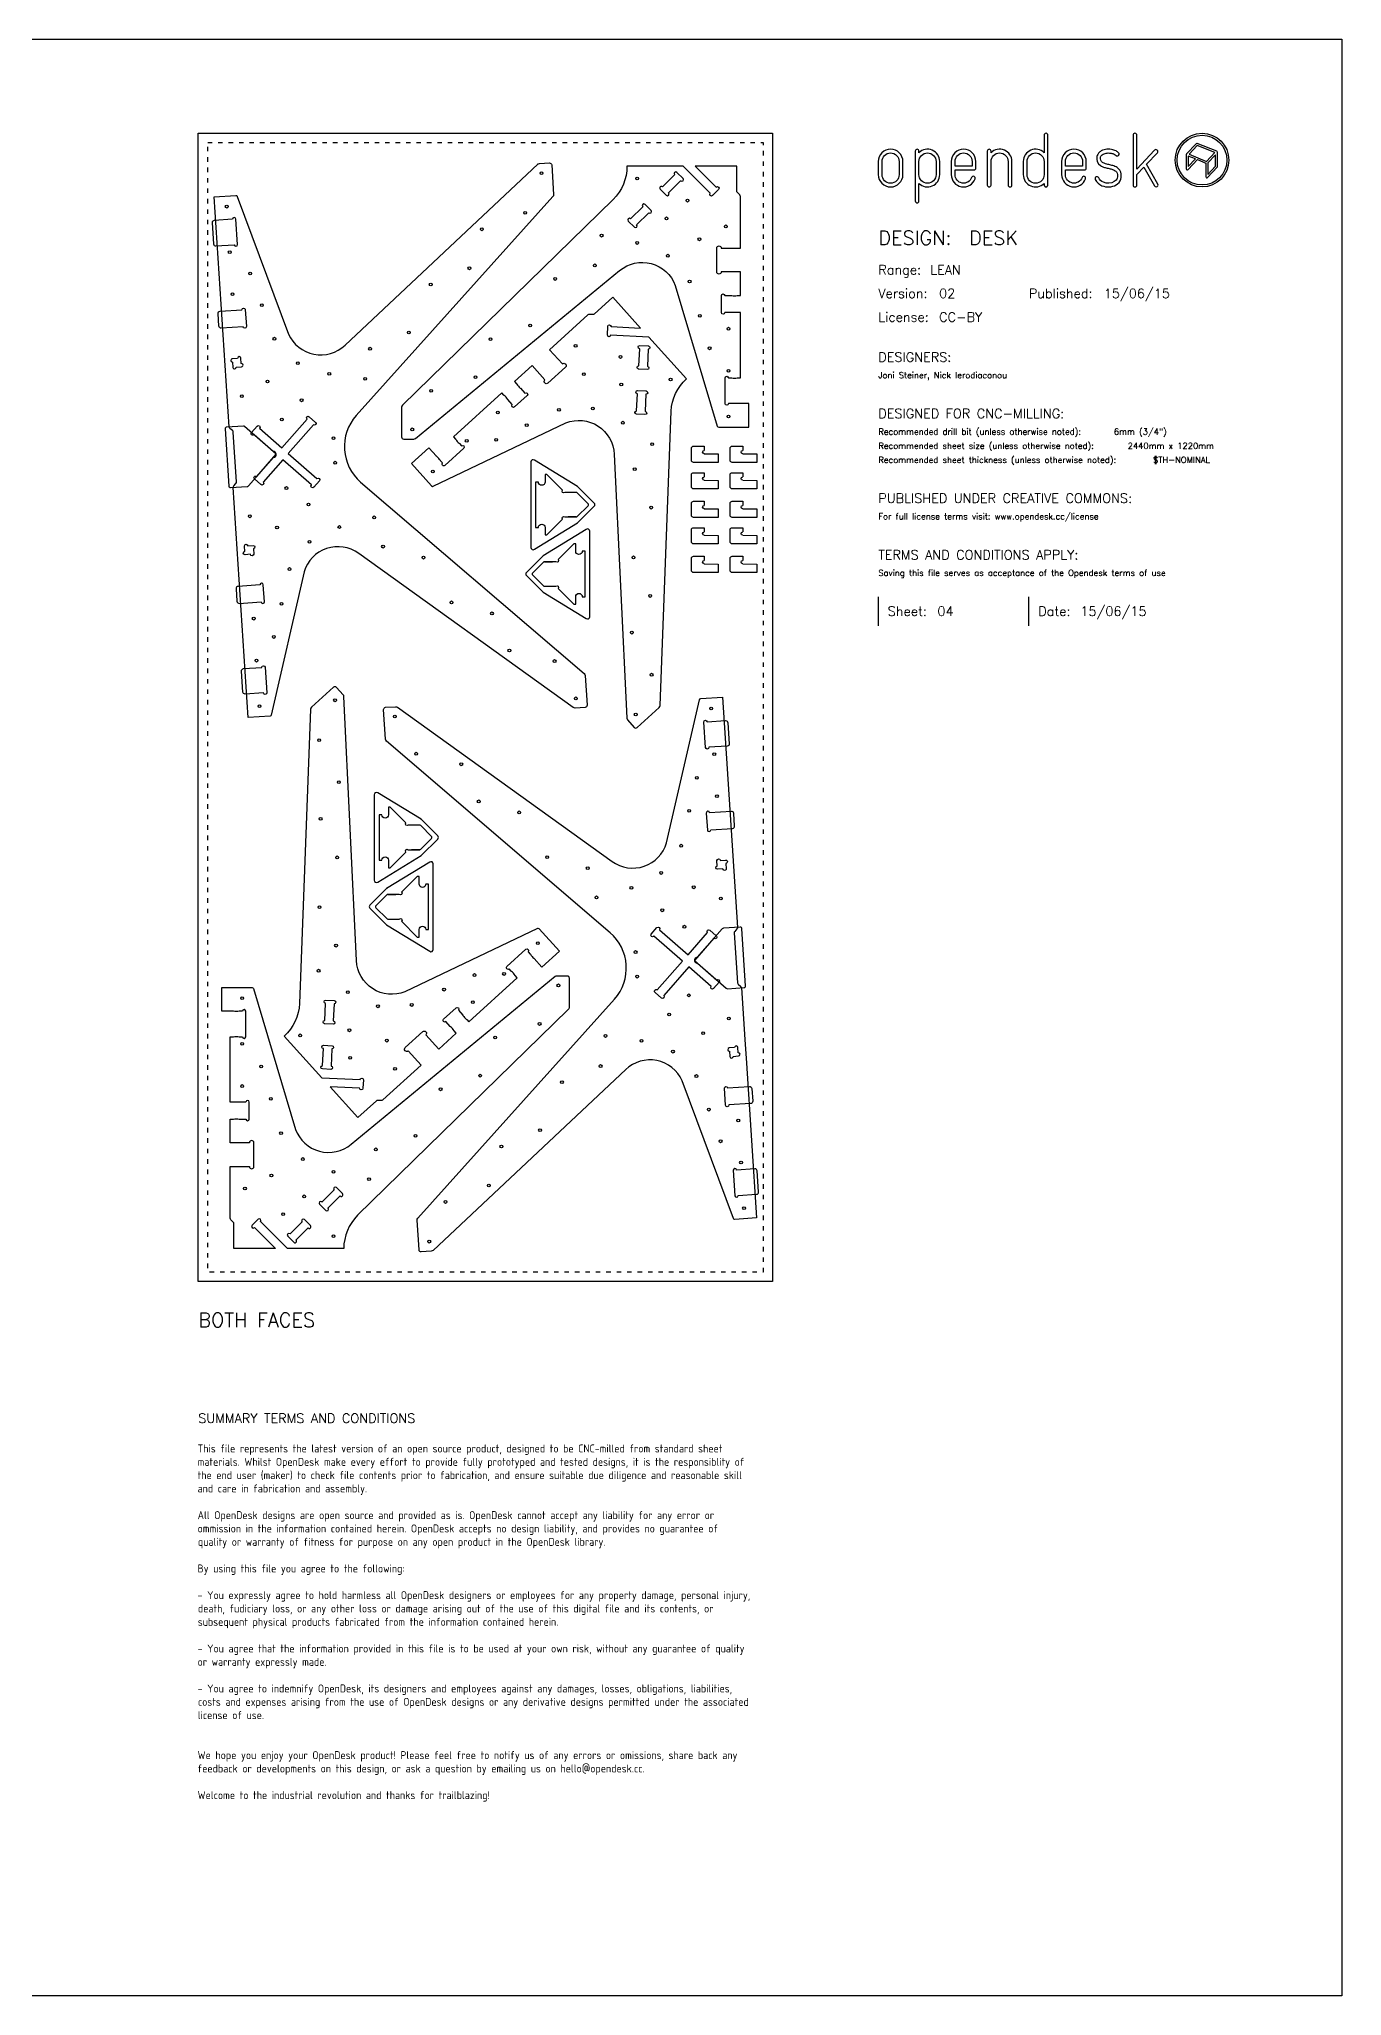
# Model space of a CAD drawing. Extents: x -300 to 5880, y -300 to 4158.
# Drawn here: x 3112 to 5880, y 0 to 4158 of the extents above; entities that cross this region are included whole.
import ezdxf
from ezdxf.enums import TextEntityAlignment as Align

# ---------------------------------------------------------------- set-up
doc = ezdxf.new("R2010")
doc.units = 0
doc.linetypes.add('DGN_STYLE_5', pattern=[22.17944, 9.505474, -12.673965])
for name, color, linetype in [('00-NOPRINT_TEXT', 7, 'CONTINUOUS'), ('00_NOPRINT_TOLERANCE', 7, 'DGN_STYLE_5'), ('BOARD_18MM-NOMINAL', 3, 'CONTINUOUS'), ('TOP-CUT-INSIDE_18MM', 1, 'CONTINUOUS'), ('TOP-CUT-OUTSIDE_18MM', 220, 'CONTINUOUS'), ('TOP-HOLE-6MM-DIAM_14MM', 220, 'CONTINUOUS'), ('TOP-POCKET-INSIDE_06MM', 6, 'CONTINUOUS'), ('TOP-POCKET-INSIDE_12MM', 140, 'CONTINUOUS')]:
    doc.layers.add(name, color=color, linetype=linetype)
doc.styles.add('OD-ISOCP-17', font='isocp.shx', dxfattribs={"height": 17})
doc.styles.add('OD-SIMPLEX-13', font='simplex.shx', dxfattribs={"height": 13})
doc.styles.add('OD-SIMPLEX-20', font='simplex.shx', dxfattribs={"height": 20})
doc.styles.add('OD-SIMPLEX-30', font='simplex.shx', dxfattribs={"height": 30})

# ---------------------------------------------------------------- blocks, each defined once
blk = doc.blocks.new('*U12')
at = {"layer": 'TOP-CUT-OUTSIDE_18MM', "extrusion": (0, 0, -1)}
for p, q in [((4580, 3263.1), (4580, 3288.6)), ((4584.5, 3293.1), (4607, 3293.1)), ((4607, 3293.1), (4607, 3284.1)), ((4637, 3258.6), (4584.5, 3258.6)), ((4606.9, 3277.1), (4637, 3276.6)), ((4637, 3276.6), (4637, 3258.6))]:
    blk.add_line(p, q, dxfattribs=at)
for centre, radius, start, end in [((-4584.5, 3288.6), 4.5, 0, 90), ((-4584.5, 3263.1), 4.5, 270, 0), ((-4607, 3280.6), 3.5, 271.957, 90)]:
    blk.add_arc(centre, radius, start, end, dxfattribs=at)
blk = doc.blocks.new('*U13')
at = {"layer": 'TOP-CUT-OUTSIDE_18MM', "extrusion": (0, 0, -1)}
for p, q in [((4580, 3206.7), (4580, 3232.2)), ((4584.5, 3236.7), (4607, 3236.7)), ((4637, 3202.2), (4584.5, 3202.2)), ((4606.9, 3220.7), (4637, 3220.2)), ((4607, 3236.7), (4607, 3227.7)), ((4637, 3220.2), (4637, 3202.2))]:
    blk.add_line(p, q, dxfattribs=at)
for centre, radius, start, end in [((-4584.5, 3232.2), 4.5, 0, 90), ((-4584.5, 3206.7), 4.5, 270, 0), ((-4607, 3224.2), 3.5, 271.957, 90)]:
    blk.add_arc(centre, radius, start, end, dxfattribs=at)
blk = doc.blocks.new('*U14')
at = {"layer": 'TOP-CUT-OUTSIDE_18MM', "extrusion": (0, 0, -1)}
for p, q in [((4580, 3146.1), (4580, 3171.6)), ((4584.5, 3176.1), (4607, 3176.1)), ((4606.9, 3160.1), (4637, 3159.6)), ((4607, 3176.1), (4607, 3167.1)), ((4637, 3141.6), (4584.5, 3141.6)), ((4637, 3159.6), (4637, 3141.6))]:
    blk.add_line(p, q, dxfattribs=at)
for centre, radius, start, end in [((-4584.5, 3171.6), 4.5, 0, 90), ((-4607, 3163.6), 3.5, 271.957, 90), ((-4584.5, 3146.1), 4.5, 270, 0)]:
    blk.add_arc(centre, radius, start, end, dxfattribs=at)
blk = doc.blocks.new('*U15')
at = {"layer": 'TOP-CUT-OUTSIDE_18MM', "extrusion": (0, 0, -1)}
for p, q in [((4584.5, 3119.8), (4607, 3119.8)), ((4607, 3119.8), (4607, 3110.8)), ((4580, 3089.8), (4580, 3115.3)), ((4637, 3085.3), (4584.5, 3085.3)), ((4606.9, 3103.8), (4637, 3103.3)), ((4637, 3103.3), (4637, 3085.3))]:
    blk.add_line(p, q, dxfattribs=at)
for centre, radius, start, end in [((-4584.5, 3115.3), 4.5, 0, 90), ((-4584.5, 3089.8), 4.5, 270, 0), ((-4607, 3107.3), 3.5, 271.957, 90)]:
    blk.add_arc(centre, radius, start, end, dxfattribs=at)
blk = doc.blocks.new('*U16')
at = {"layer": 'TOP-CUT-OUTSIDE_18MM', "extrusion": (0, 0, -1)}
for p, q in [((4580, 3029.1), (4580, 3054.6)), ((4584.5, 3059.1), (4607, 3059.1)), ((4606.9, 3043.1), (4637, 3042.6)), ((4607, 3059.1), (4607, 3050.1)), ((4637, 3042.6), (4637, 3024.6)), ((4637, 3024.6), (4584.5, 3024.6))]:
    blk.add_line(p, q, dxfattribs=at)
for centre, radius, start, end in [((-4584.5, 3054.6), 4.5, 0, 90), ((-4607, 3046.6), 3.5, 271.957, 90), ((-4584.5, 3029.1), 4.5, 270, 0)]:
    blk.add_arc(centre, radius, start, end, dxfattribs=at)
blk = doc.blocks.new('*U17')
at = {"layer": 'TOP-CUT-OUTSIDE_18MM', "extrusion": (0, 0, -1)}
for p, q in [((4498, 3263.1), (4498, 3288.6)), ((4502.5, 3293.1), (4525, 3293.1)), ((4525, 3293.1), (4525, 3284.1)), ((4555, 3258.6), (4502.5, 3258.6)), ((4524.9, 3277.1), (4555, 3276.6)), ((4555, 3276.6), (4555, 3258.6))]:
    blk.add_line(p, q, dxfattribs=at)
for centre, radius, start, end in [((-4502.5, 3288.6), 4.5, 0, 90), ((-4502.5, 3263.1), 4.5, 270, 0), ((-4525, 3280.6), 3.5, 271.957, 90)]:
    blk.add_arc(centre, radius, start, end, dxfattribs=at)
blk = doc.blocks.new('*U18')
at = {"layer": 'TOP-CUT-OUTSIDE_18MM', "extrusion": (0, 0, -1)}
for p, q in [((4498, 3206.7), (4498, 3232.2)), ((4502.5, 3236.7), (4525, 3236.7)), ((4555, 3202.2), (4502.5, 3202.2)), ((4524.9, 3220.7), (4555, 3220.2)), ((4525, 3236.7), (4525, 3227.7)), ((4555, 3220.2), (4555, 3202.2))]:
    blk.add_line(p, q, dxfattribs=at)
for centre, radius, start, end in [((-4502.5, 3232.2), 4.5, 0, 90), ((-4502.5, 3206.7), 4.5, 270, 0), ((-4525, 3224.2), 3.5, 271.957, 90)]:
    blk.add_arc(centre, radius, start, end, dxfattribs=at)
blk = doc.blocks.new('*U19')
at = {"layer": 'TOP-CUT-OUTSIDE_18MM', "extrusion": (0, 0, -1)}
for p, q in [((4498, 3146.1), (4498, 3171.6)), ((4502.5, 3176.1), (4525, 3176.1)), ((4524.9, 3160.1), (4555, 3159.6)), ((4525, 3176.1), (4525, 3167.1)), ((4555, 3141.6), (4502.5, 3141.6)), ((4555, 3159.6), (4555, 3141.6))]:
    blk.add_line(p, q, dxfattribs=at)
for centre, radius, start, end in [((-4502.5, 3171.6), 4.5, 0, 90), ((-4525, 3163.6), 3.5, 271.957, 90), ((-4502.5, 3146.1), 4.5, 270, 0)]:
    blk.add_arc(centre, radius, start, end, dxfattribs=at)
blk = doc.blocks.new('*U20')
at = {"layer": 'TOP-CUT-OUTSIDE_18MM', "extrusion": (0, 0, -1)}
for p, q in [((4502.5, 3119.8), (4525, 3119.8)), ((4525, 3119.8), (4525, 3110.8)), ((4498, 3089.8), (4498, 3115.3)), ((4555, 3085.3), (4502.5, 3085.3)), ((4524.9, 3103.8), (4555, 3103.3)), ((4555, 3103.3), (4555, 3085.3))]:
    blk.add_line(p, q, dxfattribs=at)
for centre, radius, start, end in [((-4502.5, 3115.3), 4.5, 0, 90), ((-4502.5, 3089.8), 4.5, 270, 0), ((-4525, 3107.3), 3.5, 271.957, 90)]:
    blk.add_arc(centre, radius, start, end, dxfattribs=at)
blk = doc.blocks.new('*U21')
at = {"layer": 'TOP-CUT-OUTSIDE_18MM', "extrusion": (0, 0, -1)}
for p, q in [((4498, 3029.1), (4498, 3054.6)), ((4502.5, 3059.1), (4525, 3059.1)), ((4524.9, 3043.1), (4555, 3042.6)), ((4525, 3059.1), (4525, 3050.1)), ((4555, 3042.6), (4555, 3024.6)), ((4555, 3024.6), (4502.5, 3024.6))]:
    blk.add_line(p, q, dxfattribs=at)
for centre, radius, start, end in [((-4502.5, 3054.6), 4.5, 0, 90), ((-4525, 3046.6), 3.5, 271.957, 90), ((-4502.5, 3029.1), 4.5, 270, 0)]:
    blk.add_arc(centre, radius, start, end, dxfattribs=at)

msp = doc.modelspace()

# ---------------------------------------------------------------- linework, layer by layer
at = {"layer": '00-NOPRINT_TEXT', "color": 7}
for p, q in [((4895, 2973), (4895, 2911.3)), ((5214.8, 2911.3), (5214.8, 2973))]:
    msp.add_line(p, q, dxfattribs=at)
at = {"layer": '00-NOPRINT_TEXT', "flags": 128}
msp.add_lwpolyline([(0, 4158), (5880, 4158), (5880, 0), (0, 0)], close=True, dxfattribs=at)
at = {"layer": '00-NOPRINT_TEXT'}
for points in [[(5203, 3870.1, 0.662711), (5247.4, 3851.4), (5247.4, 3848, 1), (5255.3, 3848), (5255.3, 3954, 1), (5247.4, 3954), (5247.4, 3916.7, 0.662711), (5203, 3898)], [(5459.1, 3886), (5482.1, 3846, 1), (5489, 3850), (5464.8, 3892.1), (5487.9, 3916.6, 1), (5482.1, 3922), (5444.4, 3881.9), (5444.4, 3954, 1), (5436.4, 3954), (5436.4, 3848, 1), (5444.4, 3848), (5444.4, 3870.4)], [(4895, 3898), (4895, 3870.1, 1), (4947.3, 3870.1), (4947.3, 3898, 1)], [(4939.3, 3898), (4939.3, 3870.1, -1), (4902.9, 3870.1), (4902.9, 3898, -1)], [(5025.6, 3898, 0.662711), (4981.3, 3916.7), (4981.3, 3920.1, 1), (4973.4, 3920.1), (4973.4, 3814.1, 1), (4981.3, 3814.1), (4981.3, 3851.4, 0.662711), (5025.6, 3870.1)], [(4981.3, 3898, -1), (5017.7, 3898), (5017.7, 3870.1, -1), (4981.3, 3870.1)], [(5102.3, 3898, 1), (5050, 3898), (5050, 3870.1, 0.839291), (5100.7, 3861.2, 1), (5093.3, 3863.9, -0.839291), (5058, 3870.1), (5058, 3880.1), (5098.3, 3880.1, 0.414214), (5102.3, 3884.1)], [(5094.4, 3888.1), (5058, 3888.1), (5058, 3898, -1), (5094.4, 3898)], [(5178.9, 3898, 0.662711), (5134.5, 3916.7), (5134.5, 3920.1, 1), (5126.6, 3920.1), (5126.6, 3848, 1), (5134.5, 3848), (5134.5, 3898, -1), (5170.9, 3898), (5170.9, 3848, 1), (5178.9, 3848)], [(5247.4, 3870.1, -1), (5211, 3870.1), (5211, 3898, -1), (5247.4, 3898)], [(5336.9, 3898, 1), (5284.6, 3898), (5284.6, 3870.1, 0.839291), (5335.3, 3861.2, 1), (5327.9, 3863.9, -0.839291), (5292.6, 3870.1), (5292.6, 3880.1), (5332.9, 3880.1, 0.414214), (5336.9, 3884.1)], [(5329, 3888.1), (5292.6, 3888.1), (5292.6, 3898, -1), (5329, 3898)], [(5400.1, 3920.3, 0.045707), (5395.6, 3922.3, 0.040194), (5390.8, 3923.5, 0.040556), (5383.5, 3924, 0.094973), (5371.7, 3921.8, 0.070872), (5365.8, 3918.4, 0.048346), (5363.1, 3915.9, 0.04488), (5361.1, 3913.1, 0.072273), (5359.4, 3908.6, 0.309308), (5366.9, 3889.4, 0.053458), (5372, 3886.7, 0.041245), (5379.1, 3884.5, -0.005863), (5387.4, 3882.6, -0.030773), (5394.7, 3880.3, -0.132607), (5400.9, 3875.8, -0.093408), (5402.4, 3872.9, -0.14847), (5402.6, 3862.7, -0.201639), (5396.5, 3855.2, -0.222831), (5373.2, 3853.9, -0.190617), (5363.3, 3863.4, 1), (5356.1, 3860, 0.190617), (5370.2, 3846.5, 0.222831), (5400.2, 3848.2, 0.201639), (5410.2, 3860.4, 0.14847), (5410, 3875.3, 0.093408), (5407, 3880.8, 0.132607), (5397.5, 3887.7, 0.030773), (5389.3, 3890.3, 0.005863), (5380.8, 3892.3, -0.041245), (5374.9, 3894.1, -0.053458), (5371.4, 3896, -0.305258), (5367.1, 3906.7, -0.07419), (5368, 3909.1, -0.042878), (5369.1, 3910.7, -0.048346), (5370.7, 3912.1, -0.070872), (5374.6, 3914.4, -0.094973), (5383.5, 3916.1, -0.040556), (5389.6, 3915.6, -0.040194), (5393.1, 3914.7, -0.045707), (5396.3, 3913.3, -0.062202), (5400.1, 3910.6, 1), (5405.5, 3916.4, 0.062202)], [(5615.1, 3885.8, 0.190898), (5615.7, 3887.3), (5615.7, 3917.6, 0.306072), (5614.4, 3919.6), (5572.8, 3936.3, 0.309065), (5570.5, 3935.8), (5550.1, 3914, 0.190898), (5549.5, 3912.6), (5549.5, 3882.2, 0.679405), (5553.1, 3880.8), (5572.9, 3901.9), (5591.1, 3894.5), (5591.1, 3865.5, 0.679405), (5594.7, 3864.1)]]:
    msp.add_lwpolyline(points, format="xyb", close=True, dxfattribs=at)
for points in [[(5553.7, 3909.6), (5553.7, 3887.4), (5568.8, 3903.5)], [(5592.6, 3898.3), (5610, 3916.9), (5572.6, 3931.9), (5555.2, 3913.4)], [(5595.2, 3870.7), (5611.5, 3888.1), (5611.5, 3912.4), (5595.2, 3895.1)]]:
    msp.add_lwpolyline(points, close=True, dxfattribs=at)
for radius in [57, 52.9]:
    msp.add_circle((5582.9, 3901), radius, dxfattribs=at)
at = {"layer": '00_NOPRINT_TOLERANCE', "flags": 128}
for points in [[(3450, 3958), (4670, 3958), (4670, 1518), (3450, 1518)], [(3470, 3938), (4650, 3938), (4650, 1538), (3470, 1538)]]:
    msp.add_lwpolyline(points, close=True, dxfattribs=at)
at = {"layer": 'BOARD_18MM-NOMINAL', "flags": 128}
msp.add_lwpolyline([(3450, 3958), (4670, 3958), (4670, 1518), (3450, 1518)], close=True, dxfattribs=at)
at = {"layer": 'TOP-CUT-INSIDE_18MM', "flags": 128}
for points in [[(4449.3, 3831.3), (4475, 3857), (4475.1, 3856.9, 1), (4480, 3861.9), (4467.1, 3874.7, 1), (4462.2, 3869.8), (4462.2, 3869.8), (4436.6, 3844.1), (4436.5, 3844.1, 1), (4431.6, 3839.2), (4444.4, 3826.3, 1), (4449.4, 3831.3)], [(4381.5, 3763.4), (4407.1, 3789.1), (4407.2, 3789, 1), (4412.1, 3794), (4399.3, 3806.9, 1), (4394.3, 3801.9), (4394.3, 3801.9), (4368.7, 3776.2), (4368.6, 3776.2, 1), (4363.7, 3771.3), (4376.6, 3758.4, 1), (4381.5, 3763.4)], [(4386.1, 3463.9), (4387.9, 3500.2), (4387.8, 3500.2, -1), (4388.2, 3507.2), (4406.3, 3506.3, -1), (4406, 3499.3), (4406, 3499.3), (4404.2, 3463), (4404.2, 3463, -1), (4403.9, 3456), (4385.7, 3456.9, -1), (4386, 3463.9)], [(4381.4, 3368), (4383.2, 3404.3), (4383.1, 3404.3, -1), (4383.5, 3411.3), (4401.6, 3410.4, -1), (4401.3, 3403.4), (4401.2, 3403.4), (4399.5, 3367.1), (4399.5, 3367.1, -1), (4399.2, 3360.1), (4381, 3361, -1), (4381.3, 3368)], [(3690.2, 3210.6), (3629.3, 3264), (3587.8, 3216.6), (3587.8, 3216.6, -1), (3583.2, 3211.3), (3569.5, 3223.3, -1), (3574.2, 3228.6), (3574.2, 3228.5), (3615.7, 3275.9), (3568.4, 3317.5), (3568.3, 3317.4, -1), (3563.1, 3322), (3575.1, 3335.7, -1), (3580.3, 3331.1), (3580.3, 3331.1), (3627.7, 3289.5), (3681.1, 3350.4), (3681, 3350.5, -1), (3685.7, 3355.7), (3699.3, 3343.7, -1), (3694.7, 3338.5), (3694.7, 3338.5), (3641.3, 3277.6), (3702.2, 3224.2), (3702.2, 3224.2, -1), (3707.5, 3219.6), (3695.5, 3205.9, -1), (3690.2, 3210.5)], [(4429.8, 2265.4), (4490.7, 2212), (4532.2, 2259.4), (4532.2, 2259.4, -1), (4536.8, 2264.7), (4550.5, 2252.7, -1), (4545.8, 2247.4), (4545.8, 2247.5), (4504.3, 2200.1), (4551.6, 2158.5), (4551.7, 2158.6, -1), (4556.9, 2154), (4544.9, 2140.3, -1), (4539.7, 2144.9), (4539.7, 2144.9), (4492.3, 2186.5), (4438.9, 2125.6), (4439, 2125.5, -1), (4434.3, 2120.3), (4420.7, 2132.3, -1), (4425.3, 2137.5), (4425.3, 2137.5), (4478.7, 2198.4), (4417.8, 2251.8), (4417.8, 2251.8, -1), (4412.5, 2256.4), (4424.5, 2270.1, -1), (4429.8, 2265.5)], [(3738.6, 2108), (3736.8, 2071.7), (3736.9, 2071.7, -1), (3736.5, 2064.7), (3718.3, 2065.6, -1), (3718.7, 2072.6), (3718.7, 2072.6), (3720.5, 2108.9), (3720.5, 2108.9, -1), (3720.8, 2115.9), (3739, 2115, -1), (3738.6, 2108)], [(3733.9, 2012.1), (3732.1, 1975.8), (3732.1, 1975.8, -1), (3731.8, 1968.8), (3713.6, 1969.7, -1), (3714, 1976.7), (3714, 1976.7), (3715.8, 2013), (3715.7, 2013, -1), (3716.1, 2020), (3734.3, 2019.1, -1), (3733.9, 2012.1)], [(3738.5, 1712.6), (3712.8, 1686.9), (3712.8, 1687, 1), (3707.8, 1682), (3720.7, 1669.1, 1), (3725.7, 1674.1), (3725.6, 1674.1), (3751.3, 1699.8), (3751.3, 1699.8, 1), (3756.3, 1704.7), (3743.4, 1717.6, 1), (3738.5, 1712.6)], [(3670.6, 1644.7), (3644.9, 1619), (3644.9, 1619.1, 1), (3640, 1614.1), (3652.8, 1601.3, 1), (3657.8, 1606.2), (3657.7, 1606.2), (3683.4, 1631.9), (3683.4, 1631.9, 1), (3688.4, 1636.8), (3675.5, 1649.7, 1), (3670.6, 1644.7)]]:
    msp.add_lwpolyline(points, format="xyb", close=True, dxfattribs=at)
at = {"layer": 'TOP-CUT-OUTSIDE_18MM', "flags": 128}
for points in [[(4203.5, 3823.3), (3785.3, 3357.9, 0.198912), (3760.7, 3285.4, 0.198912), (3794.5, 3216.8), (3794.5, 3216.8), (4269.9, 2809.9, -0.202047), (4272, 2805.7), (4276.1, 2742.6, -0.414214), (4271.9, 2737.8), (4250.7, 2736.5, -0.173818), (4246.8, 2737.6), (4246.8, 2737.6), (4246.8, 2737.6), (4246.8, 2737.6), (3790.8, 3065.2, 0.517091), (3674.8, 3026), (3674.8, 3026), (3605.1, 2721.8, -0.331414), (3602.4, 2719.4), (3556.3, 2716.4), (3524.2, 3205.4, -0.198908), (3525.4, 3208.6), (3530.1, 3214, 0.198908), (3531.2, 3217.3), (3524.2, 3323), (3524.2, 3323, 0.198908), (3522.7, 3326.1), (3517.3, 3330.8, -0.198908), (3515.8, 3333.9), (3483.8, 3822.9), (3529.9, 3825.9, -0.331414), (3532.9, 3823.9), (3641.7, 3531.4), (3641.7, 3531.4, 0.517091), (3761.8, 3507.7), (4171.2, 3892), (4171.1, 3892), (4171.1, 3892), (4171.2, 3892, -0.173818), (4174.9, 3893.6), (4196.1, 3895, -0.414214), (4200.9, 3890.8), (4205, 3827.7, -0.202047)], [(4235.8, 3142.6), (4253.2, 3142.6, 0.198912), (4255.3, 3143.4), (4278.4, 3166.6, 0.414214), (4278.4, 3170.8), (4255.3, 3193.9, 0.198912), (4253.2, 3194.8), (4228.8, 3194.8, -0.994551), (4223.9, 3199.7), (4190.5, 3233.1), (4186.8, 3233.1), (4186.8, 3216.9, -0.412138), (4179.7, 3209.9, -0.412138), (4172.7, 3216.9), (4166.7, 3216.9), (4166.7, 3120.5), (4172.7, 3120.5, -0.412138), (4179.7, 3127.5, -0.412138), (4186.8, 3120.5), (4186.8, 3104.3), (4190.5, 3104.3), (4223.9, 3137.6), (4223.9, 3137.6, -0.994551), (4228.8, 3142.6), (4253.2, 3142.6)], [(4202.8, 3047.5), (4185.4, 3047.5, 0.198912), (4183.3, 3046.7), (4160.2, 3023.5, 0.414214), (4160.2, 3019.4), (4183.3, 2996.2, 0.198912), (4185.4, 2995.4), (4209.8, 2995.4, -0.994551), (4214.7, 2990.4), (4248.1, 2957), (4251.9, 2957), (4251.9, 2973.2, -0.412138), (4258.9, 2980.2, -0.412138), (4266, 2973.2), (4271.9, 2973.2), (4271.9, 3069.7), (4266, 3069.7, -0.412138), (4258.9, 3062.7, -0.412138), (4251.9, 3069.7), (4251.9, 3085.8), (4248.1, 3085.8), (4214.8, 3052.5), (4214.7, 3052.5, -0.994551), (4209.8, 3047.5), (4185.4, 3047.5)], [(4614.7, 1982.2), (4636.2, 1653.1), (4590.1, 1650.1, -0.331414), (4587.1, 1652.1), (4478.3, 1944.6), (4478.3, 1944.6, 0.517091), (4358.2, 1968.3), (3948.8, 1584), (3948.9, 1584), (3948.9, 1584), (3948.8, 1584, -0.173818), (3945.1, 1582.4), (3923.9, 1581, -0.414214), (3919.1, 1585.2), (3915, 1648.3, -0.202047), (3916.5, 1652.7), (4334.7, 2118.1, 0.198912), (4359.3, 2190.6, 0.198912), (4325.5, 2259.2), (4325.5, 2259.2), (3850.1, 2666.1, -0.202047), (3848, 2670.3), (3843.9, 2733.4, -0.414214), (3848.1, 2738.2), (3869.3, 2739.5, -0.173818), (3873.2, 2738.4), (3873.2, 2738.4), (3873.2, 2738.4), (3873.2, 2738.4), (4329.2, 2410.8, 0.517091), (4445.2, 2450), (4445.2, 2450), (4514.9, 2754.2, -0.331414), (4517.6, 2756.6), (4563.7, 2759.6), (4595.8, 2270.6, -0.198908), (4594.6, 2267.4), (4589.9, 2262, 0.198908), (4588.8, 2258.7), (4595.8, 2153), (4595.8, 2153, 0.198908), (4597.3, 2149.9), (4602.7, 2145.2, -0.198908), (4604.2, 2142.1), (4611.4, 2032.5)], [(3903.1, 2435.5), (3920.5, 2435.5, 0.198912), (3922.6, 2436.4), (3945.7, 2459.5, 0.414214), (3945.7, 2463.7), (3922.6, 2486.8, 0.198912), (3920.5, 2487.7), (3896.1, 2487.7, -0.994551), (3891.2, 2492.7), (3857.8, 2526), (3854.1, 2526), (3854.1, 2509.8, -0.412138), (3847, 2502.8, -0.412138), (3840, 2509.8), (3834, 2509.8), (3834, 2413.4), (3840, 2413.4, -0.412138), (3847, 2420.4, -0.412138), (3854.1, 2413.4), (3854.1, 2397.2), (3857.8, 2397.2), (3891.2, 2430.6), (3891.2, 2430.6, -0.994551), (3896.1, 2435.5), (3920.5, 2435.5)], [(3870.1, 2340.5), (3852.7, 2340.5, 0.198912), (3850.7, 2339.6), (3827.5, 2316.5, 0.414214), (3827.5, 2312.3), (3850.7, 2289.2, 0.198912), (3852.7, 2288.3), (3877.1, 2288.3, -0.994551), (3882.1, 2283.4), (3915.4, 2250), (3919.2, 2250), (3919.2, 2266.2, -0.412138), (3926.2, 2273.2, -0.412138), (3933.3, 2266.2), (3939.2, 2266.2), (3939.2, 2362.6), (3933.3, 2362.6, -0.412138), (3926.2, 2355.6, -0.412138), (3919.2, 2362.6), (3919.2, 2378.8), (3915.4, 2378.8), (3882.1, 2345.4), (3882.1, 2345.4, -0.994551), (3877.1, 2340.5), (3852.7, 2340.5)]]:
    msp.add_lwpolyline(points, format="xyb", close=True, dxfattribs=at)
at = {"layer": 'TOP-CUT-OUTSIDE_18MM'}
for points in [[(4602, 3713.8), (4602, 3823.6), (4602, 3823.6, 0.198908), (4600.6, 3826.8), (4595.6, 3831.8), (4595.6, 3831.8, -0.198908), (4594.3, 3835), (4594.3, 3835), (4594.3, 3888), (4594.3, 3888), (4506.1, 3888), (4550.7, 3843.5, -1), (4555.6, 3838.5), (4542.8, 3825.6, -1), (4537.8, 3830.6), (4480.4, 3888), (4360.8, 3888, -0.198912), (4331.5, 3817.3), (3883.8, 3380.2, 0.202047), (3882, 3375.9), (3882, 3312.7, 0.414214), (3886.5, 3308.2), (3907.7, 3308.2, 0.173818), (3911.5, 3309.5), (3911.6, 3309.6), (3911.6, 3309.6), (3911.5, 3309.5), (4345.2, 3666.3, -0.517091), (4463.4, 3634.7), (4463.4, 3634.8), (4552.9, 3335.7, 0.331414), (4555.8, 3333.6), (4620, 3333.6), (4620, 3333.6), (4620, 3383.6), (4595.4, 3383.6, -0.039715), (4594.8, 3383.6, 0.079555), (4583.4, 3383.6, -0.039714), (4582.8, 3383.6), (4576.3, 3383.6, -1), (4569.3, 3383.6), (4569.3, 3438, -1), (4576.3, 3438), (4582.8, 3438, -0.039714), (4583.4, 3438, 0.079555), (4594.8, 3438, -0.039715), (4595.4, 3438), (4602, 3438), (4602, 3576.8), (4602, 3576.8), (4595.4, 3576.8, -0.039715), (4594.8, 3576.8, 0.079555), (4583.4, 3576.8, -0.039493), (4582.8, 3576.8), (4568.8, 3576.8, -1), (4561.8, 3576.8), (4561.8, 3613, -1), (4568.8, 3613), (4582.8, 3613, -0.039493), (4583.4, 3613, 0.079555), (4594.8, 3613, -0.039715), (4595.4, 3613), (4602, 3613), (4602, 3613), (4602, 3663.4), (4561.3, 3663.4, -1), (4551.8, 3663.4), (4551.8, 3713.8, -1), (4561.3, 3713.8), (4602, 3713.8)], [(4196.6, 3498.1), (4223.9, 3468, -1), (4230.3, 3460.9), (4192.9, 3427.1, -1), (4186.5, 3434.1), (4159.2, 3464.3), (4121.9, 3430.4), (4121.9, 3430.4), (4126.3, 3425.5, -0.039715), (4126.6, 3425.1, 0.079555), (4134.3, 3416.6, -0.039493), (4134.7, 3416.2), (4144.2, 3405.8, -1), (4148.9, 3400.6), (4122, 3376.3, -1), (4117.3, 3381.5), (4107.9, 3391.9, -0.039493), (4107.5, 3392.4, 0.079555), (4099.8, 3400.9, -0.039715), (4099.4, 3401.2), (4095, 3406.1), (4095, 3406.1), (3992.2, 3312.9), (3996.6, 3308, -0.039715), (3996.9, 3307.6, 0.079555), (4004.6, 3299.1, -0.039714), (4005, 3298.7), (4009.4, 3293.9, -1), (4014.1, 3288.7), (3973.8, 3252.1, -1), (3969.1, 3257.3), (3964.7, 3262.2, -0.039714), (3964.4, 3262.6, 0.079555), (3956.7, 3271.1, -0.039715), (3956.3, 3271.5), (3939.8, 3289.7), (3902.7, 3256.1), (3902.7, 3256.1), (3945.8, 3208.6, 0.331414), (3949.4, 3207.9), (4231, 3342.4), (4231, 3342.4, -0.517091), (4333.8, 3275.9), (4360.6, 2715), (4360.6, 2715.1), (4360.6, 2715.1), (4360.6, 2715, 0.173818), (4362.2, 2711.3), (4376.4, 2695.5, 0.414214), (4382.8, 2695.2), (4429.6, 2737.7, 0.202047), (4431.6, 2741.9), (4454.8, 3367.2), (4454.8, 3367.2, -0.198912), (4487.6, 3436.4), (4407.3, 3525), (4326.2, 3529, -1), (4319.2, 3529.3), (4320.1, 3547.5, -1), (4327.1, 3547.2), (4390, 3544.1), (4330.8, 3609.4), (4291.5, 3573.8, -0.198908), (4288.3, 3572.6), (4281.2, 3573, 0.198908), (4277.9, 3571.8), (4277.9, 3571.8), (4196.6, 3498.1)], [(3923.4, 1977.9), (3896.1, 2008, -1), (3889.7, 2015.1), (3927, 2048.9, -1), (3933.4, 2041.9), (3960.8, 2011.7), (3998.1, 2045.6), (3998.1, 2045.6), (3993.7, 2050.5, -0.039715), (3993.4, 2050.9, 0.079555), (3985.7, 2059.4, -0.039493), (3985.3, 2059.8), (3975.8, 2070.2, -1), (3971.1, 2075.4), (3997.9, 2099.7, -1), (4002.6, 2094.5), (4012.1, 2084.1, -0.039493), (4012.4, 2083.6, 0.079555), (4020.1, 2075.1, -0.039715), (4020.5, 2074.8), (4024.9, 2069.9), (4024.9, 2069.9), (4127.8, 2163.1), (4123.4, 2168, -0.039715), (4123, 2168.4, 0.079555), (4115.3, 2176.9, -0.039714), (4114.9, 2177.3), (4110.5, 2182.1, -1), (4105.8, 2187.3), (4146.1, 2223.9, -1), (4150.8, 2218.7), (4155.2, 2213.8, -0.039714), (4155.6, 2213.4, 0.079555), (4163.3, 2204.9, -0.039715), (4163.7, 2204.5), (4180.2, 2186.3), (4217.2, 2219.9), (4217.2, 2219.9), (4174.1, 2267.4, 0.331414), (4170.6, 2268.1), (3889, 2133.6), (3889, 2133.6, -0.517091), (3786.2, 2200.1), (3759.4, 2761), (3759.4, 2760.9), (3759.4, 2760.9), (3759.4, 2761, 0.173818), (3757.8, 2764.7), (3743.5, 2780.5, 0.414214), (3737.2, 2780.8), (3690.3, 2738.3, 0.202047), (3688.4, 2734.1), (3665.1, 2108.8), (3665.1, 2108.8, -0.198912), (3632.4, 2039.6), (3712.7, 1951), (3793.8, 1947, -1), (3800.8, 1946.7), (3799.9, 1928.5, -1), (3792.9, 1928.8), (3730, 1931.9), (3789.2, 1866.6), (3828.4, 1902.2, -0.198908), (3831.7, 1903.4), (3838.8, 1903, 0.198908), (3842, 1904.2), (3842, 1904.2), (3923.4, 1977.9)], [(3518, 1762.2), (3558.7, 1762.2, 1), (3568.2, 1762.2), (3568.2, 1812.6, 1), (3558.7, 1812.6), (3518, 1812.6), (3518, 1863), (3518, 1863), (3524.6, 1863, 0.039715), (3525.1, 1863, -0.079555), (3536.6, 1863, 0.039493), (3537.1, 1863), (3551.2, 1863, 1), (3558.2, 1863), (3558.2, 1899.2, 1), (3551.2, 1899.2), (3537.1, 1899.2, 0.039493), (3536.6, 1899.2, -0.079555), (3525.1, 1899.2, 0.039715), (3524.6, 1899.2), (3518, 1899.2), (3518, 1899.2), (3518, 2038), (3524.6, 2038, 0.039715), (3525.1, 2038, -0.079555), (3536.6, 2038, 0.039714), (3537.1, 2038), (3543.7, 2038, 1), (3550.7, 2038), (3550.7, 2092.4, 1), (3543.7, 2092.4), (3537.1, 2092.4, 0.039714), (3536.6, 2092.4, -0.079555), (3525.1, 2092.4, 0.039715), (3524.6, 2092.4), (3500, 2092.4), (3500, 2142.4), (3500, 2142.4), (3564.2, 2142.4, -0.331414), (3567.1, 2140.3), (3656.5, 1841.2), (3656.5, 1841.3, 0.517091), (3774.8, 1809.7), (4208.4, 2166.5), (4208.4, 2166.4), (4208.4, 2166.4), (4208.4, 2166.5, -0.173818), (4212.2, 2167.8), (4233.5, 2167.8, -0.414214), (4238, 2163.3), (4238, 2100.1, -0.202047), (4236.2, 2095.8), (3788.4, 1658.7), (3788.4, 1658.7, 0.198912), (3759.1, 1588), (3639.6, 1588), (3582.2, 1645.4, 1), (3577.2, 1650.4), (3564.3, 1637.5, 1), (3569.3, 1632.5), (3613.8, 1588), (3525.7, 1588), (3525.7, 1641, 0.198908), (3524.4, 1644.2), (3519.3, 1649.2, -0.198908), (3518, 1652.4), (3518, 1652.4), (3518, 1762.2)]]:
    msp.add_lwpolyline(points, format="xyb", dxfattribs=at)
at = {"layer": 'TOP-HOLE-6MM-DIAM_14MM'}
for centre in [(4179.1, 3873.3), (4382.5, 3861.8), (3510.4, 3802.1), (4144.7, 3788.9), (4489.4, 3814.9), (4052.5, 3753.9), (4307.1, 3740.4), (4444.9, 3777.1), (4570.8, 3760.2), (3516.7, 3705.3), (4382.5, 3724.9), (4447.8, 3697.8), (4514.7, 3732.6), (3560.1, 3660.1), (4026, 3671), (4292.5, 3677.3), (3522.6, 3616), (3943.8, 3636.6), (4208.2, 3648.4), (4494, 3642.8), (3585.2, 3592.7), (3897.2, 3534.5), (4155.1, 3549.5), (4515.8, 3569.9), (4576.8, 3542.6), (3611.7, 3521.4), (3815, 3500.1), (4070.8, 3520.6), (4251.8, 3506.2), (4536.5, 3501), (3661.4, 3469.5), (4347.1, 3482.6), (4576.8, 3453.1), (3597, 3430.4), (3728.3, 3446.7), (3804.6, 3436.2), (3944.7, 3410.7), (4039, 3439.6), (4269.1, 3446.1), (4348.9, 3424.2), (4453.6, 3434.9), (3542.7, 3399.2), (3669.5, 3390.6), (4216.4, 3370.4), (4288.2, 3373.2), (3627.5, 3349.9), (3904.8, 3328.8), (4086.6, 3364.5), (4147.8, 3337.7), (4352.2, 3343), (4576.8, 3356.1), (3737.3, 3310.1), (4020.3, 3304.4), (4082.8, 3306.7), (4414.3, 3297.5), (3740.7, 3257.9), (4377.3, 3244.3), (3637.1, 3204.1), (3948.4, 3239.2), (3684, 3169.2), (4412.5, 3162.4), (3559.5, 3144.1), (3617.3, 3120.3), (3749.7, 3121.3), (3823.9, 3141.7), (3686.3, 3089.9), (3842.6, 3079.6), (3928.6, 3056.3), (4374.9, 3056.7), (3643.8, 3032), (3626.8, 2957.9), (3988.1, 2961.1), (4410.1, 2974.8), (3567.8, 2926.6), (4074.1, 2937.8), (3610.7, 2887.7), (4371.4, 2896.8), (3573.6, 2837.3), (4111.1, 2859), (4207.1, 2836.4), (4413.3, 2807.5), (3740.6, 2753.1), (4252.3, 2757.2), (3580, 2740.5), (3867.7, 2718.8), (4379.4, 2722.9), (4540, 2735.5), (3706.7, 2668.5), (3912.9, 2639.6), (4008.9, 2617), (4546.4, 2638.7), (3748.5, 2579.2), (4509.3, 2588.3), (4045.9, 2538.2), (4552.2, 2549.4), (3709.9, 2501.2), (4131.9, 2514.9), (4493.2, 2518.1), (3745.1, 2419.3), (4191.4, 2419.7), (4476.2, 2444), (4277.4, 2396.4), (4433.7, 2386.1), (4296.1, 2334.3), (4370.3, 2354.7), (4502.7, 2355.7), (4560.5, 2331.9), (3707.5, 2313.6), (4436, 2306.8), (4482.9, 2271.9), (3742.7, 2231.7), (4171.6, 2236.8), (4379.3, 2218.1), (3705.7, 2178.5), (4037.1, 2169.3), (4099.7, 2171.6), (4382.7, 2165.9), (3543.2, 2119.9), (3767.8, 2133), (3972.2, 2138.3), (4215.2, 2147.2), (4492.5, 2126.1), (3831.8, 2102.8), (3903.5, 2105.6), (4033.4, 2111.5), (4450.5, 2085.4), (4577.3, 2076.8), (3666.4, 2041.1), (3771, 2051.8), (4081, 2036.4), (4175.3, 2065.3), (4315.4, 2039.8), (4523, 2045.6), (3543.2, 2022.9), (3772.9, 1993.4), (3850.8, 2029.9), (4391.7, 2029.3), (4458.6, 2006.5), (3583.5, 1975), (3868.1, 1969.8), (4049.1, 1955.4), (4305, 1975.9), (4508.3, 1954.6), (3543.2, 1933.4), (3964.9, 1926.5), (4222.8, 1941.5), (3604.1, 1906.1), (4534.8, 1883.3), (3625.9, 1833.2), (3911.7, 1827.6), (4176.2, 1839.4), (4597.4, 1860), (3827.4, 1798.7), (4094, 1805), (4559.9, 1815.9), (3672.1, 1778.2), (3737.4, 1751.1), (4603.3, 1770.7), (3549.1, 1715.8), (3605.3, 1743.4), (3812.9, 1735.6), (4067.5, 1722.1), (3630.5, 1661.1), (3675.1, 1698.9), (3975.3, 1687.1), (4609.6, 1673.9), (3737.4, 1614.2), (3940.9, 1602.7)]:
    msp.add_circle(centre, 3, dxfattribs=at)
at = {"layer": 'TOP-POCKET-INSIDE_06MM', "flags": 128}
for points in [[(4164.3, 3263.4, 0.611424), (4156.7, 3259.5), (4156.7, 3077.8, 0.611424), (4164.3, 3074), (4256.1, 3130.1, 0.040293), (4256.7, 3130.6), (4291.4, 3165.3, 0.414214), (4291.4, 3172), (4256.7, 3206.7, 0.040293), (4256.1, 3207.2)], [(4274.4, 2926.7, 0.611424), (4281.9, 2930.6), (4281.9, 3112.3, 0.611424), (4274.4, 3116.2), (4182.5, 3060, 0.040293), (4182, 3059.5), (4147.3, 3024.8, 0.414214), (4147.3, 3018.1), (4182, 2983.4, 0.040293), (4182.5, 2982.9)], [(3831.6, 2556.3, 0.611424), (3824, 2552.5), (3824, 2370.8, 0.611424), (3831.6, 2366.9), (3923.4, 2423.1, 0.040293), (3924, 2423.6), (3958.7, 2458.3, 0.414214), (3958.7, 2465), (3924, 2499.7, 0.040293), (3923.4, 2500.2)], [(3941.7, 2219.7, 0.611424), (3949.2, 2223.5), (3949.2, 2405.2, 0.611424), (3941.7, 2409.1), (3849.9, 2352.9, 0.040293), (3849.3, 2352.4), (3814.6, 2317.8, 0.414214), (3814.6, 2311), (3849.3, 2276.3, 0.040293), (3849.9, 2275.8)]]:
    msp.add_lwpolyline(points, format="xyb", close=True, dxfattribs=at)
at = {"layer": 'TOP-POCKET-INSIDE_12MM', "flags": 128}
for points in [[(3487.4, 3718.6), (3526.2, 3721.1, 0.999997), (3533.2, 3721.6), (3529.7, 3775.7, 0.999997), (3522.7, 3775.2), (3483.8, 3772.6, 0.414213), (3479.4, 3767.6), (3482.3, 3723, 0.414214)], [(3496.5, 3579.9), (3542.8, 3582.9, -0.999996), (3549.8, 3583.4), (3552.1, 3547.2, -0.999998), (3545.2, 3546.8), (3498.8, 3543.7, -0.414214), (3493.8, 3548.2), (3492, 3574.8, -0.414214)], [(3533.5, 3479.6), (3522.2, 3478.8, 1), (3522.6, 3471.8), (3523.4, 3460.5, 1), (3530.3, 3460.9), (3541.7, 3461.7, 1), (3541.3, 3468.7), (3540.5, 3480, 1)], [(3506.9, 3329.8), (3514.9, 3208.3, 0.414214), (3518.6, 3205), (3554.2, 3207.3, 0.198912), (3556.6, 3208.5), (3609.8, 3269.1, 1), (3609, 3281.8), (3548.3, 3335, 0.198912), (3545.8, 3335.9), (3510.2, 3333.5, 0.414214)], [(3560.8, 3063.3), (3549.4, 3062.5, -1), (3549, 3069.5), (3548.2, 3080.9, -1), (3555.2, 3081.3), (3566.6, 3082.1, -1), (3567.1, 3075.1), (3567.8, 3063.7, -1)], [(3537.2, 2959), (3583.5, 2962, 0.999996), (3590.5, 2962.5), (3588.1, 2998.6, 0.999998), (3581.1, 2998.2), (3534.8, 2995.1, 0.414214), (3530.3, 2990), (3532.1, 2963.4, 0.414214)], [(3546.2, 2820.3), (3585.1, 2822.8, -0.999997), (3592.1, 2823.3), (3595.6, 2769.2, -0.999997), (3588.6, 2768.8), (3549.8, 2766.2, -0.414213), (3544.7, 2770.6), (3541.8, 2815.2, -0.414214)], [(4573.8, 2655.7), (4534.9, 2653.2, -0.999997), (4527.9, 2652.7), (4524.4, 2706.8, -0.999997), (4531.4, 2707.2), (4570.2, 2709.8, -0.414213), (4575.3, 2705.4), (4578.2, 2660.8, -0.414214)], [(4582.8, 2517), (4536.5, 2514, 0.999996), (4529.5, 2513.5), (4531.9, 2477.4, 0.999998), (4538.9, 2477.8), (4585.2, 2480.9, 0.414214), (4589.7, 2486), (4587.9, 2512.6, 0.414214)], [(4559.2, 2412.7), (4570.6, 2413.5, -1), (4571, 2406.5), (4571.8, 2395.1, -1), (4564.8, 2394.7), (4553.4, 2393.9, -1), (4552.9, 2400.9), (4552.2, 2412.3, -1)], [(4613.1, 2146.2), (4605.1, 2267.7, 0.414214), (4601.4, 2271), (4565.8, 2268.7, 0.198912), (4563.4, 2267.5), (4510.2, 2206.9, 1), (4511, 2194.2), (4571.7, 2141, 0.198912), (4574.2, 2140.1), (4609.8, 2142.5, 0.414214)], [(4586.5, 1996.4), (4597.8, 1997.2, 1), (4597.4, 2004.2), (4596.6, 2015.5, 1), (4589.7, 2015.1), (4578.3, 2014.3, 1), (4578.7, 2007.3), (4579.5, 1996, 1)], [(4623.5, 1896.1), (4577.2, 1893.1, -0.999996), (4570.2, 1892.6), (4567.9, 1928.8, -0.999998), (4574.8, 1929.2), (4621.2, 1932.3, -0.414214), (4626.2, 1927.8), (4628, 1901.2, -0.414214)], [(4632.6, 1757.4), (4593.8, 1754.9, 0.999997), (4586.8, 1754.4), (4590.3, 1700.3, 0.999997), (4597.3, 1700.8), (4636.2, 1703.4, 0.414213), (4640.6, 1708.4), (4637.7, 1753, 0.414214)]]:
    msp.add_lwpolyline(points, format="xyb", close=True, dxfattribs=at)

# ---------------------------------------------------------------- block references
at = {"layer": '00-NOPRINT_TEXT'}
for name in ['*U17', '*U12', '*U18', '*U13', '*U19', '*U14', '*U20', '*U15', '*U21', '*U16']:
    msp.add_blockref(name, (0, 0), dxfattribs=at)

# ---------------------------------------------------------------- texts
for s, height, style, p in [('DESIGN:', 30, 'OD-SIMPLEX-30', (4895, 3720.9)), ('DESK', 30, 'OD-SIMPLEX-30', (5087.8, 3720.9)), ('Range:', 20, 'OD-SIMPLEX-20', (4895, 3657.9)), ('LEAN', 20, 'OD-SIMPLEX-20', (5005.3, 3657.9)), ('Version:', 20, 'OD-SIMPLEX-20', (4895, 3607.7)), ('02', 20, 'OD-SIMPLEX-20', (5024.2, 3607.7)), ('Published:', 20, 'OD-SIMPLEX-20', (5214.8, 3607.7)), ('15/06/15', 20, 'OD-SIMPLEX-20', (5374.1, 3607.7)), ('License:', 20, 'OD-SIMPLEX-20', (4895, 3557.4)), ('CC-BY', 20, 'OD-SIMPLEX-20', (5024.2, 3557.4)), ('DESIGNERS:', 20, 'OD-SIMPLEX-20', (4895, 3472.4)), ('Joni Steiner, Nick Ierodiaconou', 13, 'OD-SIMPLEX-13', (4895, 3437.4)), ('DESIGNED FOR CNC-MILLING:', 20, 'OD-SIMPLEX-20', (4895, 3352.4)), ('Recommended drill bit (unless otherwise noted):', 13, 'OD-SIMPLEX-13', (4895, 3317.4)), ('6mm (3/4")', 13, 'OD-SIMPLEX-13', (5395.5, 3317.4)), ('Recommended sheet size (unless otherwise noted):', 13, 'OD-SIMPLEX-13', (4895, 3287.4)), ('2440mm x 1220mm', 13, 'OD-SIMPLEX-13', (5424.9, 3287.4)), ('Recommended sheet thickness (unless otherwise noted):', 13, 'OD-SIMPLEX-13', (4895, 3257.4)), ('$TH-NOMINAL', 13, 'OD-SIMPLEX-13', (5478.8, 3257.4)), ('PUBLISHED UNDER CREATIVE COMMONS:', 20, 'OD-SIMPLEX-20', (4895, 3172.4)), ('For full license terms visit: www.opendesk.cc/license', 13, 'OD-SIMPLEX-13', (4895, 3137.4)), ('TERMS AND CONDITIONS APPLY:', 20, 'OD-SIMPLEX-20', (4895, 3052.3)), ('Saving this file serves as acceptance of the Opendesk terms of use ', 13, 'OD-SIMPLEX-13', (4895, 3017.3)), ('Sheet:', 20, 'OD-SIMPLEX-20', (4915, 2932.3)), ('04', 20, 'OD-SIMPLEX-20', (5020.6, 2932.3)), ('Date:', 20, 'OD-SIMPLEX-20', (5234.8, 2932.3)), ('15/06/15', 20, 'OD-SIMPLEX-20', (5324.4, 2932.3))]:
    msp.add_text(s, height=height, dxfattribs=dict(at, style=style)).set_placement(p)
at = {"layer": '00-NOPRINT_TEXT', "color": 7}
for s, height, style, p in [('BOTH FACES', 30, 'OD-SIMPLEX-30', (3450, 1451.3)), ('SUMMARY TERMS AND CONDITIONS', 20, 'OD-SIMPLEX-20', (3450, 1237.4))]:
    msp.add_text(s, height=height, rotation=360, dxfattribs=dict(at, style=style)).set_placement(p, align=Align.TOP_LEFT)
at = {"layer": '00-NOPRINT_TEXT', "color": 7, "style": 'OD-ISOCP-17'}
for s, p in [('This file represents the latest version of an open source product, designed to be CNC-milled from standard sheet', (3448.5, 1154.7)), ('materials. Whilst OpenDesk make every effort to provide fully prototyped and tested designs, it is the responsiblity of', (3448.5, 1126.3)), ('the end user (maker) to check file contents prior to fabrication, and ensure suitable due diligence and reasonable skill', (3448.5, 1098)), ('and care in fabrication and assembly.', (3448.5, 1069.7)), ('All OpenDesk designs are open source and provided as is. OpenDesk cannot accept any liability for any error or', (3448.5, 1013)), ('ommission in the information contained herein. OpenDesk accepts no design liability, and provides no guarantee of', (3448.5, 984.7)), ('quality or warranty of fitness for purpose on any open product in the OpenDesk library.', (3449.1, 956.3)), ('By using this file you agree to the following:', (3448.5, 899.7)), ('- You expressly agree to hold harmless all OpenDesk designers or employees for any property damage, personal injury,', (3448.5, 843)), ('death, fudiciary loss, or any other loss or damage arising out of the use of this digital file and its contents, or', (3449.1, 814.7)), ('subsequent physical products fabricated from the information contained herein.', (3449, 786.3)), ('- You agree that the information provided in this file is to be used at your own risk, without any guarantee of quality', (3448.5, 729.7)), ('or warranty expressly made.', (3448.5, 701.3)), ('- You agree to indemnify OpenDesk, its designers and employees against any damages, losses, obligations, liabilities,', (3448.5, 644.7)), ('costs and expenses arising from the use of OpenDesk designs or any derivative designs permitted under the associated', (3449.1, 616.3)), ('license of use.', (3448.8, 588)), ('We hope you enjoy your OpenDesk product! Please feel free to notify us of any errors or omissions, share back any', (3448.5, 503)), ('feedback or developments on this design, or ask a question by emailing us on hello@opendesk.cc.', (3448.5, 474.7)), ('Welcome to the industrial revolution and thanks for trailblazing!', (3448.5, 418))]:
    msp.add_text(s, height=17, rotation=360, dxfattribs=at).set_placement(p)

doc.saveas('drawing.dxf')
